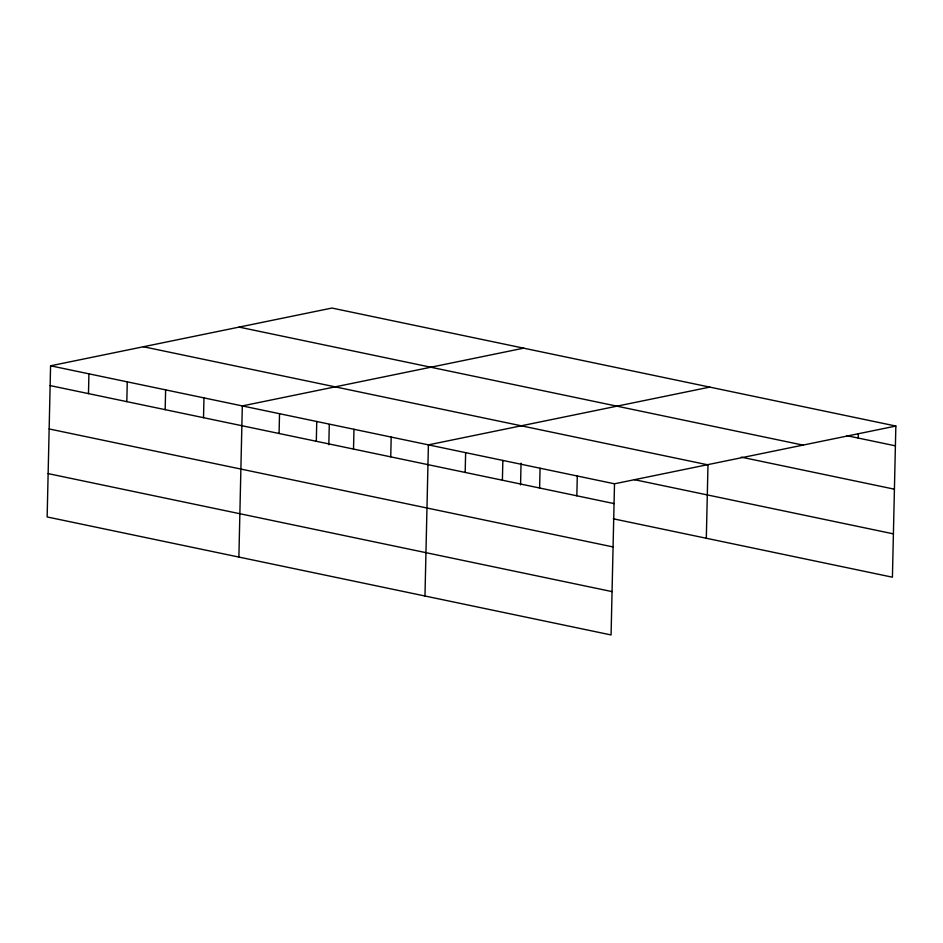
<?xml version="1.0" encoding="UTF-8"?>
<svg xmlns="http://www.w3.org/2000/svg" width="943" height="943" viewBox="0 0 943 943"><rect width="100%" height="100%" fill="white"/><g stroke="black" fill="none" stroke-linecap="round" stroke-linejoin="round"><path stroke-width="1.41" d="M895.85 426.047L331.924 308.055L50.58 365.801L47.15 516.953L611.076 634.945L614.506 483.794L895.85 426.047L892.42 577.199L613.28 518.791M88.477 393.62L88.925 373.817M126.822 401.635L127.27 381.844M165.166 409.663L165.626 389.872M203.523 417.69L203.971 397.887M238.885 557.077L242.316 405.914L523.66 348.167M279.081 433.497L279.529 413.706M316.306 441.289L316.754 421.486M328.824 444.754L329.284 424.527M353.519 449.08L353.967 429.277M390.744 456.86L391.192 437.069M424.975 596.011L428.405 444.86L709.749 387.113M465.182 472.443L465.63 452.64M502.395 480.223L502.855 460.432M520.56 484.879L521.043 463.202M539.62 488.014L540.068 468.223M576.833 495.806L577.293 476.003M706.319 538.264L707.993 464.663M858.177 438.059L858.283 433.815M846.731 435.654L895.402 445.839M239.086 327.103L803.012 445.108M741.245 457.143L894.412 489.193M143.419 346.741L707.344 464.734M634.297 479.645L893.398 533.856M50.58 365.801L614.506 483.794M50.132 385.593L614.058 503.586M49.142 428.947L613.068 546.94M48.128 473.61L612.054 591.603"/></g></svg>
